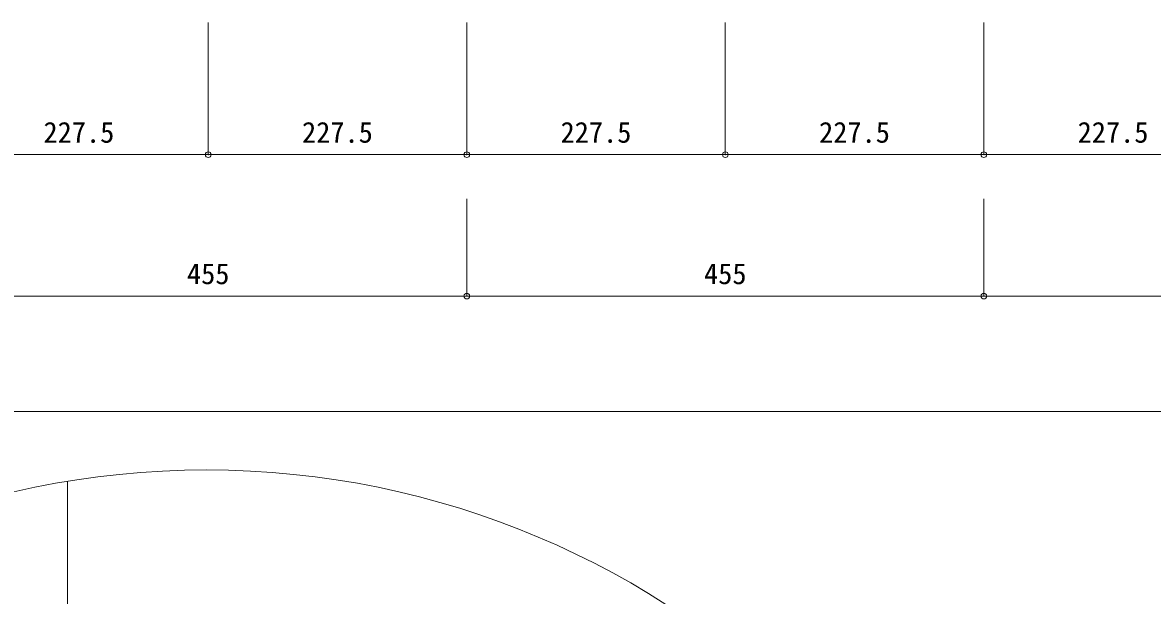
# Model space of a CAD drawing. Units: millimetres, scale not verified, with parts at other scales. Extents: x -2060 to 1861, y -4765 to 1286.
# Drawn here: x -1112 to -117, y 219 to 723 of the extents above; entities that cross this region are included whole.
import ezdxf
from ezdxf.enums import TextEntityAlignment as Align

# ---------------------------------------------------------------- set-up
doc = ezdxf.new("R2010")
doc.units = ezdxf.units.MM
doc.header["$LTSCALE"] = 10
doc.header["$PDMODE"] = 32
doc.header["$PDSIZE"] = 5
for name, color, linetype, lineweight in [('4-6_寸法', 4, 'Continuous', 18), ('6-1_躯体', 3, 'Continuous', 18), ('6-5_仕上２', 2, 'Continuous', 18)]:
    doc.layers.add(name, color=color, linetype=linetype, lineweight=lineweight)
doc.styles.add('ＭＳ ゴシック', font='')
doc.styles.get('ＭＳ ゴシック').set_extended_font_data('MS Gothic')

msp = doc.modelspace()

# ---------------------------------------------------------------- linework, layer by layer
at = {"layer": '4-6_寸法'}
for p, q in [((-948.28, 606.75), (-948.28, 722.88)), ((-720.78, 606.75), (-720.78, 722.88)), ((-493.28, 606.75), (-493.28, 722.88)), ((-493.28, 606.75), (-493.28, 722.88)), ((-265.78, 606.75), (-265.78, 722.88)), ((-720.78, 482.37), (-720.78, 567.97)), ((-265.78, 482.37), (-265.78, 567.97))]:
    msp.add_line(p, q, dxfattribs=at)
at = {"layer": '4-6_寸法', "color": 7}
for p, q in [((-1175.78, 606.75), (-948.28, 606.75)), ((-948.28, 606.75), (-720.78, 606.75)), ((-720.78, 606.75), (-493.28, 606.75)), ((-493.28, 606.75), (-265.78, 606.75)), ((-265.78, 606.75), (-38.28, 606.75)), ((-1175.78, 482.37), (-720.78, 482.37)), ((-720.78, 482.37), (-265.78, 482.37)), ((-265.78, 482.37), (189.22, 482.37)), ((-1538.28, 380.95), (1461.72, 380.95))]:
    msp.add_line(p, q, dxfattribs=at)
at = {"layer": '4-6_寸法'}
for p in [(-948.28, 606.75), (-720.78, 606.75), (-493.28, 606.75), (-265.78, 606.75), (-720.78, 482.37), (-265.78, 482.37)]:
    msp.add_point(p, dxfattribs=at)
at = {"layer": '6-1_躯体'}
msp.add_line((-1072.28, -1160.48), (-1072.28, 319.4), dxfattribs=at)
at = {"layer": '6-5_仕上２', "color": 7}
msp.add_circle((-949.85, -420.54), 750, dxfattribs=at)

# ---------------------------------------------------------------- texts
at = {"layer": '4-6_寸法', "style": 'ＭＳ ゴシック'}
for s, p in [('227.5', (-1093.28, 611.75)), ('227.5', (-865.78, 611.75)), ('227.5', (-638.28, 611.75)), ('227.5', (-410.78, 611.75)), ('227.5', (-183.28, 611.75)), ('455', (-967.03, 487.37)), ('455', (-512.03, 487.37))]:
    msp.add_text(s, height=18.33, dxfattribs=at).set_placement(p, align=Align.BOTTOM_LEFT)

doc.saveas('drawing.dxf')
